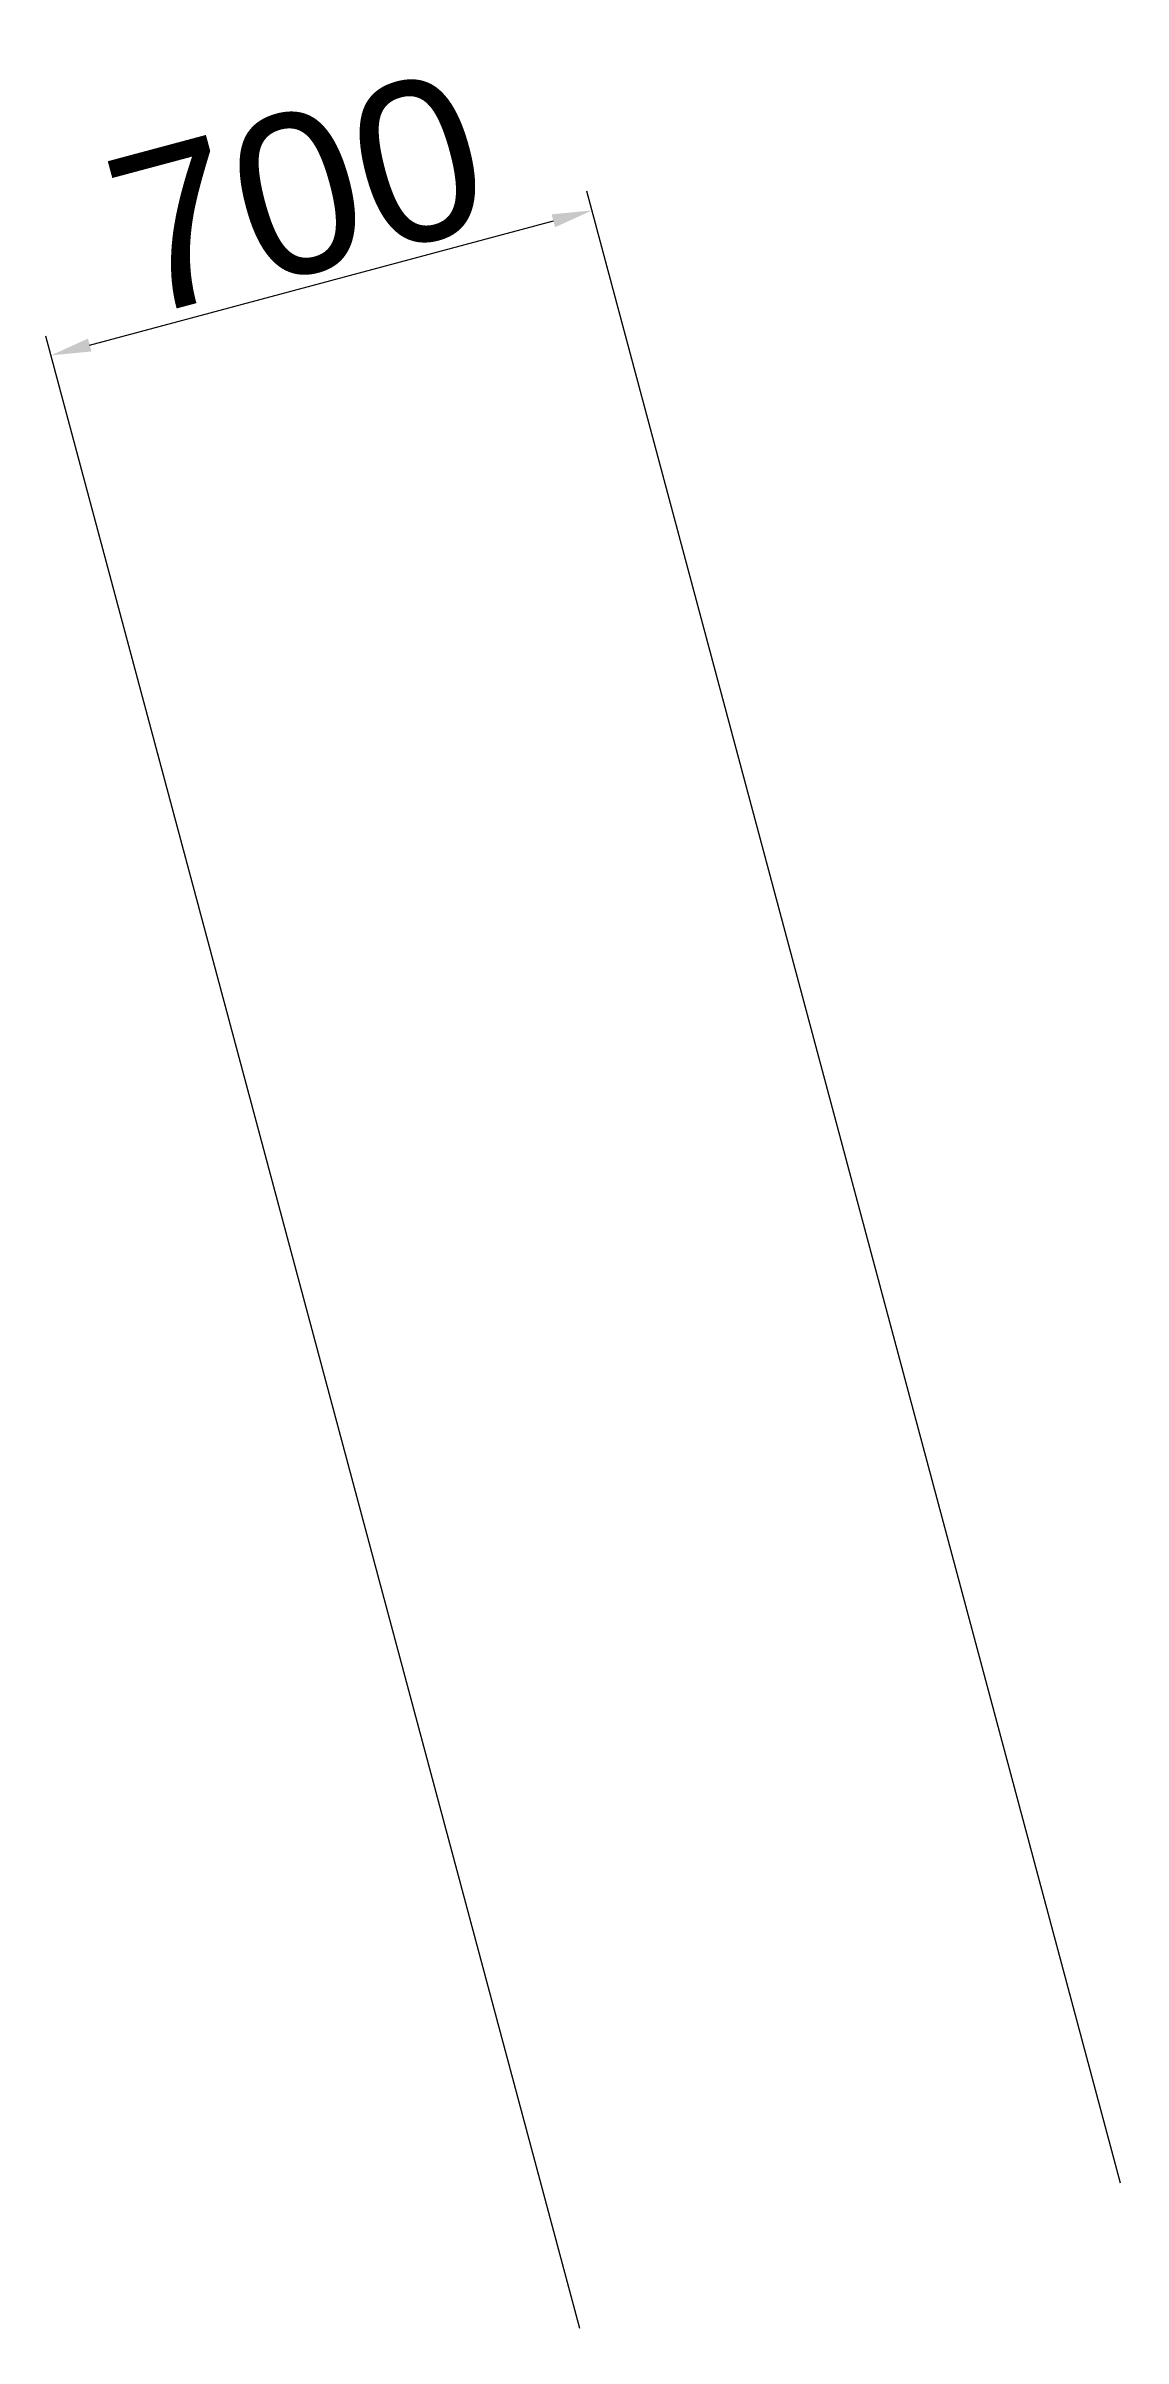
# Model space of a CAD drawing. Header units: millimetres. Extents: x 18768 to 1484868, y -11027 to 520152.
# Drawn here: x 46891 to 48238, y 277297 to 280162 of the extents above; entities that cross this region are included whole.
import ezdxf

# ---------------------------------------------------------------- set-up
doc = ezdxf.new("R2010")
doc.units = ezdxf.units.MM
doc.styles.get("Standard").update_dxf_attribs({"font": 'arial.ttf'})
doc.dimstyles.new('Anotativo', dxfattribs={"dimscale": 0, "dimtxt": 2.5, "dimasz": 2.5, "dimexe": 1.25, "dimexo": 0.625, "dimtad": 1, "dimtxsty": 'Standard', "dimcen": 2.5, "dimadec": 0, "dimazin": 0, "dimtfac": 1, "dimtmove": 0, "dimatfit": 3, "dimfxl": 1, "dimarcsym": 0})

# ---------------------------------------------------------------- blocks, each defined once
blk = doc.blocks.new('*D545')
at = {"color": 0, "linetype": 'ByBlock', "lineweight": -2, "transparency": 16777216}
for p, q in [((48234.7, 277491), (47567.6, 279980.4)), ((46946.2, 279788), (47525.8, 279943.3)), ((47558.7, 277309.2), (46891.5, 279799.3))]:
    blk.add_line(p, q, dxfattribs=at)
at = {"color": 0, "linetype": 'ByBlock', "lineweight": 15, "transparency": 16777216}
for points in [[(47523.6, 279951.4), (47528, 279935.3), (47574.1, 279956.3)], [(46944.1, 279796.1), (46948.4, 279780), (46897.9, 279775.1)]]:
    blk.add_solid(points, dxfattribs=at)
at = {"layer": 'DEFPOINTS', "color": 0, "linetype": 'ByBlock', "lineweight": 15, "transparency": 16777216}
for p in [(47574.1, 279956.3), (48237.9, 277478.9), (47561.9, 277297.1)]:
    blk.add_point(p, dxfattribs=at)
at = {"color": 0, "linetype": 'ByBlock', "lineweight": 15, "transparency": 16777216, "insert": (47206.4, 279976.4), "char_height": 200, "attachment_point": 5, "rotation": 15}
blk.add_mtext('700', dxfattribs=at)

msp = doc.modelspace()

# ---------------------------------------------------------------- dimensions: what is measured, and where the dimension line sits
at = {"linetype": 'ByBlock', "lineweight": 15}
dim = msp.add_linear_dim(base=(47574.09, 279956.282), p1=(47561.917, 277297.122), p2=(48237.907, 277478.884), angle=15, dimstyle='Anotativo', override={"dimtxt": 10}, dxfattribs=at)
dim.commit()
dim.dimension.update_dxf_attribs({"geometry": '*D545', "text_midpoint": (47206.352, 279976.404)})

doc.saveas('drawing.dxf')
